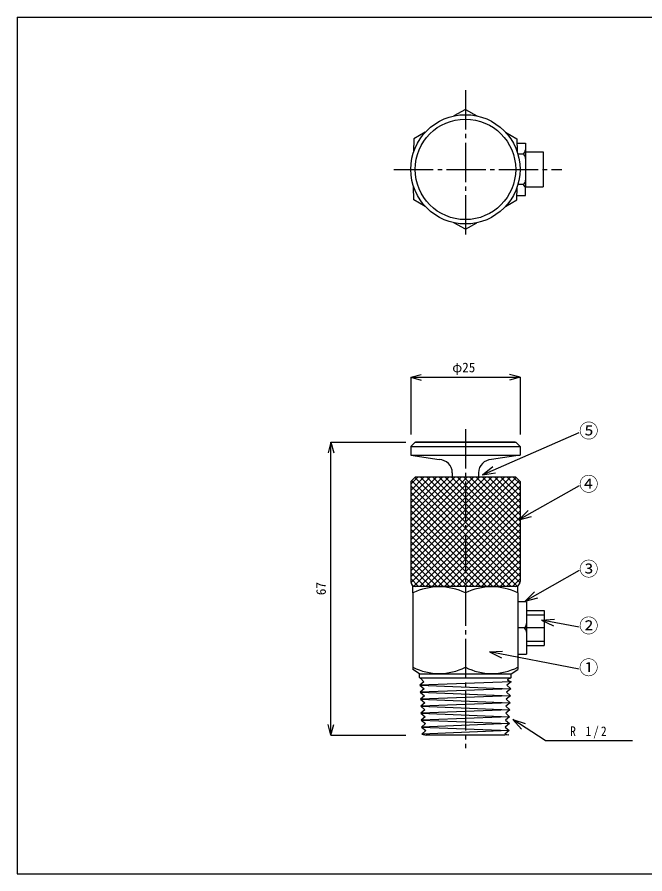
# Model space of a CAD drawing. Units: millimetres on the paper. Extents: x -140 to 140, y -97 to 99.
# Drawn here: x -139.9 to 3.6, y -96.9 to 99.1 of the extents above; entities that cross this region are included whole.
import ezdxf
from ezdxf.enums import TextEntityAlignment as Align

# ---------------------------------------------------------------- set-up
doc = ezdxf.new("R2010")
doc.units = ezdxf.units.MM
doc.linetypes.add('CHAIN2', pattern=[12, 9, -1, 1, -1])
doc.layers.add('0-0_図面枠', color=7, linetype='Continuous')
doc.layers.add('0-1_ノズル', color=4, linetype='Continuous')
doc.styles.add('ＭＳ ゴシック', font='')
doc.styles.get('ＭＳ ゴシック').set_extended_font_data('MS Gothic')

msp = doc.modelspace()

# ---------------------------------------------------------------- linework, layer by layer
at = {"layer": '0-0_図面枠', "color": 5}
msp.add_line((-139.949, 99.1), (140.051, 99.1), dxfattribs=at)
msp.add_lwpolyline([(-139.949, 99.1), (-139.949, -96.9), (140.051, -96.9), (140.051, 99.1)], dxfattribs=at)
at = {"layer": '0-1_ノズル', "color": 5}
msp.add_line((-139.949, 99.1), (140.051, 99.1), dxfattribs=at)
at = {"layer": '0-1_ノズル', "color": 7, "linetype": 'CHAIN2'}
for p, q in [((-37.432, 82.381), (-37.432, 49.064)), ((-53.768, 64.278), (-15.36, 64.278)), ((-37.432, 4.862), (-37.432, -68.138))]:
    msp.add_line(p, q, dxfattribs=at)
at = {"layer": '0-1_ノズル', "color": 3}
for p, q in [((-37.432, 77.978), (-40.041, 76.497)), ((-37.432, 77.978), (-34.82, 76.502)), ((-28.267, 72.778), (-25.67, 71.277)), ((-25.673, 71.278), (-25.589, 68.279)), ((-25.645, 70.278), (-23.67, 70.278)), ((-23.67, 70.278), (-23.67, 68.278)), ((-24.17, 67.778), (-25.387, 67.778)), ((-23.67, 68.278), (-23.67, 67.278)), ((-23.67, 68.278), (-19.67, 68.278)), ((-19.67, 68.278), (-19.67, 60.278)), ((-24.17, 60.778), (-25.387, 60.778)), ((-49.193, 57.278), (-49.276, 60.277)), ((-25.676, 57.29), (-25.589, 60.278)), ((-23.67, 60.278), (-19.67, 60.278)), ((-23.67, 58.278), (-23.67, 60.278)), ((-46.597, 55.778), (-49.195, 57.279)), ((-28.267, 55.778), (-25.676, 57.29)), ((-25.647, 58.278), (-23.67, 58.278)), ((-37.432, 50.578), (-40.045, 52.053)), ((-37.432, 50.578), (-34.82, 52.054)), ((-49.932, 0.862), (-48.932, 1.862)), ((-49.932, 0.862), (-24.932, 0.862)), ((-49.932, 0.862), (-49.932, -1.138)), ((-26.032, 1.862), (-48.832, 1.862)), ((-49.932, -1.138), (-24.932, -1.138)), ((-49.932, -1.138), (-43.432, -2.138)), ((-24.932, -1.138), (-31.432, -2.138)), ((-40.432, -5.138), (-40.432, -6.138)), ((-34.432, -5.138), (-34.432, -6.138)), ((-49.932, -7.138), (-48.932, -6.138)), ((-49.932, -7.138), (-49.932, -30.038)), ((-25.932, -6.138), (-48.932, -6.138)), ((-25.932, -6.138), (-24.932, -7.138)), ((-24.932, -7.138), (-24.932, -30.038)), ((-26.032, -31.138), (-48.832, -31.138)), ((-49.432, -32.638), (-49.432, -50.138)), ((-25.432, -32.638), (-25.432, -50.138)), ((-23.432, -34.638), (-25.432, -34.638)), ((-23.432, -34.638), (-23.432, -46.638)), ((-23.432, -36.638), (-19.432, -36.638)), ((-19.432, -36.638), (-19.432, -44.638)), ((-23.432, -44.638), (-19.432, -44.638)), ((-25.43, -46.631), (-23.432, -46.631)), ((-47.932, -51.138), (-49.432, -50.138)), ((-26.932, -51.138), (-25.432, -50.138)), ((-47.901, -51.942), (-47.932, -51.138)), ((-47.932, -51.138), (-26.932, -51.138)), ((-47.697, -52.138), (-46.94, -52.938)), ((-26.963, -51.942), (-26.932, -51.138)), ((-27.432, -64.138), (-28.407, -64.938)), ((-47.401, -64.938), (-46.432, -65.138)), ((-28.415, -65.138), (-46.432, -65.138))]:
    msp.add_line(p, q, dxfattribs=at)
at = {"layer": '0-1_ノズル'}
for p, q in [((-49.932, 16.7), (-47.517, 17.347)), ((-49.932, 16.7), (-24.932, 16.7)), ((-49.932, 16.7), (-47.517, 16.053)), ((-49.932, 16.7), (-49.932, 3.622)), ((-24.932, 16.7), (-27.347, 17.347)), ((-24.932, 16.7), (-27.347, 16.053)), ((-24.932, 16.7), (-24.932, 3.622)), ((-33.49, -5.583), (-11.417, 4.086)), ((-68.195, 1.862), (-68.842, -0.553)), ((-68.195, -65.138), (-68.195, 1.862)), ((-68.195, 1.862), (-67.548, -0.553)), ((-68.195, 1.862), (-51.08, 1.862)), ((-33.49, -5.583), (-31.147, -3.709)), ((-33.49, -5.583), (-30.524, -5.131)), ((-48.321, -6.138), (-49.932, -7.749)), ((-46.906, -6.138), (-49.932, -9.164)), ((-27.107, -6.138), (-49.932, -28.963)), ((-28.522, -6.138), (-49.932, -27.548)), ((-31.35, -6.138), (-49.932, -24.72)), ((-29.936, -6.138), (-49.932, -26.134)), ((-32.764, -6.138), (-49.932, -23.306)), ((-34.178, -6.138), (-49.932, -21.891)), ((-35.593, -6.138), (-49.932, -20.477)), ((-37.007, -6.138), (-49.932, -19.063)), ((-38.421, -6.138), (-49.932, -17.649)), ((-39.835, -6.138), (-49.932, -16.235)), ((-41.25, -6.138), (-49.932, -14.82)), ((-42.664, -6.138), (-49.932, -13.406)), ((-44.078, -6.138), (-49.932, -11.992)), ((-45.564, -6.21), (-49.932, -10.578)), ((-25.813, -6.257), (-49.891, -30.336)), ((-25.609, -31.053), (-49.728, -6.934)), ((-25.106, -6.964), (-49.211, -31.07)), ((-24.932, -30.315), (-49.021, -6.227)), ((-24.932, -28.901), (-47.696, -6.138)), ((-24.932, -27.487), (-46.281, -6.138)), ((-24.932, -26.073), (-44.867, -6.138)), ((-24.932, -24.659), (-43.453, -6.138)), ((-24.932, -23.244), (-42.039, -6.138)), ((-24.932, -21.83), (-40.625, -6.138)), ((-24.932, -20.416), (-39.21, -6.138)), ((-24.932, -19.002), (-37.796, -6.138)), ((-24.932, -17.587), (-36.382, -6.138)), ((-24.932, -16.173), (-34.968, -6.138)), ((-24.932, -14.759), (-33.553, -6.138)), ((-24.932, -13.345), (-32.139, -6.138)), ((-24.932, -11.931), (-30.725, -6.138)), ((-24.932, -10.516), (-29.311, -6.138)), ((-24.932, -9.102), (-27.897, -6.138)), ((-24.932, -7.688), (-26.482, -6.138)), ((-26.938, -31.138), (-49.932, -8.144)), ((-28.352, -31.138), (-49.932, -9.558)), ((-24.932, -8.205), (-47.865, -31.138)), ((-24.932, -9.619), (-46.451, -31.138)), ((-11.417, -8.096), (-25.238, -15.898)), ((-29.767, -31.138), (-49.932, -10.972)), ((-24.932, -11.034), (-45.036, -31.138)), ((-31.181, -31.138), (-49.932, -12.386)), ((-24.932, -12.448), (-43.622, -31.138)), ((-32.595, -31.138), (-49.932, -13.801)), ((-34.009, -31.138), (-49.932, -15.215)), ((-24.932, -13.862), (-42.208, -31.138)), ((-24.932, -15.276), (-40.794, -31.138)), ((-25.238, -15.898), (-23.096, -13.798)), ((-25.238, -15.898), (-22.333, -15.15)), ((-35.423, -31.138), (-49.932, -16.629)), ((-24.932, -16.69), (-39.379, -31.138)), ((-36.838, -31.138), (-49.932, -18.043)), ((-38.252, -31.138), (-49.932, -19.458)), ((-24.932, -18.105), (-37.965, -31.138)), ((-24.932, -19.519), (-36.551, -31.138)), ((-39.666, -31.138), (-49.932, -20.872)), ((-24.932, -20.933), (-35.137, -31.138)), ((-41.08, -31.138), (-49.932, -22.286)), ((-24.932, -22.347), (-33.723, -31.138)), ((-42.495, -31.138), (-49.932, -23.7)), ((-43.909, -31.138), (-49.932, -25.114)), ((-24.932, -23.762), (-32.308, -31.138)), ((-24.932, -25.176), (-30.894, -31.138)), ((-45.323, -31.138), (-49.932, -26.529)), ((-24.932, -26.59), (-29.48, -31.138)), ((-46.737, -31.138), (-49.932, -27.943)), ((-48.151, -31.138), (-49.932, -29.357)), ((-24.932, -28.004), (-28.066, -31.138)), ((-11.417, -27.51), (-23.782, -34.485)), ((-24.932, -29.418), (-26.652, -31.138)), ((-23.782, -34.485), (-21.639, -32.385)), ((-23.782, -34.485), (-20.877, -33.738)), ((-23.432, -37.638), (-19.432, -37.638)), ((-20.01, -38.844), (-17.017, -38.629)), ((-20.01, -38.844), (-17.311, -40.154)), ((-11.417, -40.497), (-20.01, -38.844)), ((-19.432, -40.638), (-25.432, -40.638)), ((-23.432, -43.638), (-19.432, -43.638)), ((-31.904, -46.135), (-28.912, -45.92)), ((-31.904, -46.135), (-29.205, -47.445)), ((-11.428, -50.073), (-31.904, -46.135)), ((-26.613, -61.601), (-24.599, -63.825)), ((-68.195, -65.138), (-68.842, -62.723)), ((-68.195, -65.138), (-67.548, -62.723)), ((-68.195, -65.138), (-51.08, -65.138)), ((-19.188, -66.392), (0.812, -66.392))]:
    msp.add_line(p, q, dxfattribs=at)
at = {"layer": '0-1_ノズル', "color": 7}
for p, q in [((-49.432, -32.638), (-49.432, -30.96)), ((-25.432, -32.638), (-25.432, -30.96))]:
    msp.add_line(p, q, dxfattribs=at)
at = {"layer": '0-1_ノズル', "color": 5}
msp.add_lwpolyline([(-139.949, 99.1), (-139.949, -96.9), (140.051, -96.9), (140.051, 99.1)], dxfattribs=at)
at = {"layer": '0-1_ノズル', "color": 3}
for points in [[(-46.597, 72.778), (-49.195, 71.277), (-49.272, 68.278)], [(-23.67, 67.278), (-23.67, 61.273), (-23.67, 60.278)], [(-48.932, 1.862), (-25.932, 1.862), (-24.932, 0.862), (-24.932, -1.138)], [(-27.167, -52.138), (-41.43, -52.138), (-47.697, -52.138)], [(-27.167, -52.138), (-27.907, -52.538), (-27.001, -52.938), (-27.956, -53.738), (-27.063, -54.538)], [(-46.94, -52.938), (-47.832, -53.738), (-46.874, -54.538), (-47.771, -55.338)], [(-27.063, -54.538), (-28.02, -55.338), (-27.124, -56.138), (-28.085, -56.938), (-27.186, -57.738), (-28.149, -58.538), (-27.248, -59.338), (-28.214, -60.138), (-27.309, -60.938), (-28.278, -61.738), (-27.371, -62.538), (-28.343, -63.338), (-27.432, -64.138)], [(-47.771, -55.338), (-46.807, -56.138), (-47.709, -56.938), (-46.74, -57.738), (-47.648, -58.538), (-46.674, -59.338), (-47.586, -60.138), (-46.607, -60.938), (-47.524, -61.738), (-46.54, -62.538), (-47.463, -63.338), (-46.474, -64.138), (-47.401, -64.938)], [(-28.407, -64.938), (-27.47, -65.124), (-28.415, -65.138)]]:
    msp.add_lwpolyline(points, dxfattribs=at)
at = {"layer": '0-1_ノズル'}
for points in [[(-27.001, -52.938), (-47.832, -53.738), (-27.063, -54.538), (-47.771, -55.338)], [(-47.771, -55.338), (-27.124, -56.138), (-47.709, -56.938), (-27.186, -57.738), (-47.648, -58.538), (-27.248, -59.338), (-47.586, -60.138), (-27.309, -60.938), (-47.524, -61.738), (-27.371, -62.538), (-47.463, -63.338), (-27.432, -64.138), (-47.401, -64.938)], [(-19.188, -66.392), (-26.613, -61.601), (-23.757, -62.52)]]:
    msp.add_lwpolyline(points, dxfattribs=at)
at = {"layer": '0-1_ノズル', "color": 3}
msp.add_circle((-37.432, 64.278), 12.5, dxfattribs=at)
at = {"layer": '0-1_ノズル', "color": 7}
msp.add_circle((-37.432, 64.278), 11.5, dxfattribs=at)
at = {"layer": '0-1_ノズル', "color": 3}
for centre, radius, start, end in [((-25.255, 68.946), 1.594, 312.90753, 353.96236), ((-25.043, 66.716), 1.375, 2.57275, 50.55736), ((-25.104, 61.87), 1.438, 310.5496, 356.3203), ((-25.07, 59.703), 1.403, 3.07708, 50.05303), ((-43.432, -5.138), 3, 0, 90), ((-31.432, -5.138), 3, 90, 180), ((-48.832, -30.038), 1.1, 180, 270), ((-43.432, -44.91), 13.661, 63.94632, 116.05368), ((-31.432, -44.897), 13.649, 63.92218, 116.07782), ((-26.032, -30.038), 1.1, 270, 0), ((-24.964, -39.497), 1.538, 312.12107, 354.74883), ((-24.948, -41.771), 1.522, 5.01229, 48.11781), ((-43.432, -37.597), 13.453, 243.51251, 296.48749), ((-31.432, -37.579), 13.469, 243.54656, 296.45344)]:
    msp.add_arc(centre, radius, start, end, dxfattribs=at)
for centre, major_axis, start_param, end_param in [((-47.705, -51.942), (-0.144, 0.139), 0.7853982, 1.8978483), ((-47.705, -51.942), (-0.144, 0.139), 1.8978483, 1.9730431), ((-47.705, -51.942), (-0.144, 0.139), 1.9730431, 2.3561945), ((-27.159, -51.942), (-0.144, -0.139), 0.7853982, 2.3561945)]:
    msp.add_ellipse(centre, major_axis=major_axis, ratio=0.962278, start_param=start_param, end_param=end_param, dxfattribs=at)

# ---------------------------------------------------------------- texts
at = {"layer": '0-1_ノズル', "color": 7, "style": 'ＭＳ ゴシック'}
for s, height, p in [('φ25', 2.199, (-40.432, 17.2)), ('⑤', 3.21, (-11.417, 1.897)), ('④', 3.21, (-11.417, -10.285)), ('③', 3.21, (-11.417, -29.699)), ('②', 3.21, (-11.417, -42.686)), ('①', 3.21, (-11.428, -52.262))]:
    msp.add_text(s, height=height, dxfattribs=at).set_placement(p, align=Align.BOTTOM_LEFT)
msp.add_text('67', height=2.199, rotation=90, dxfattribs=at).set_placement((-68.695, -33.138), align=Align.BOTTOM_LEFT)
at = {"layer": '0-1_ノズル', "color": 7, "insert": (-13.438, -65.892), "char_height": 2.199, "attachment_point": 7, "style": 'ＭＳ ゴシック'}
msp.add_mtext('\\T1.38;\\W0.85;R\\~1/2', dxfattribs=at)

doc.saveas('drawing.dxf')
